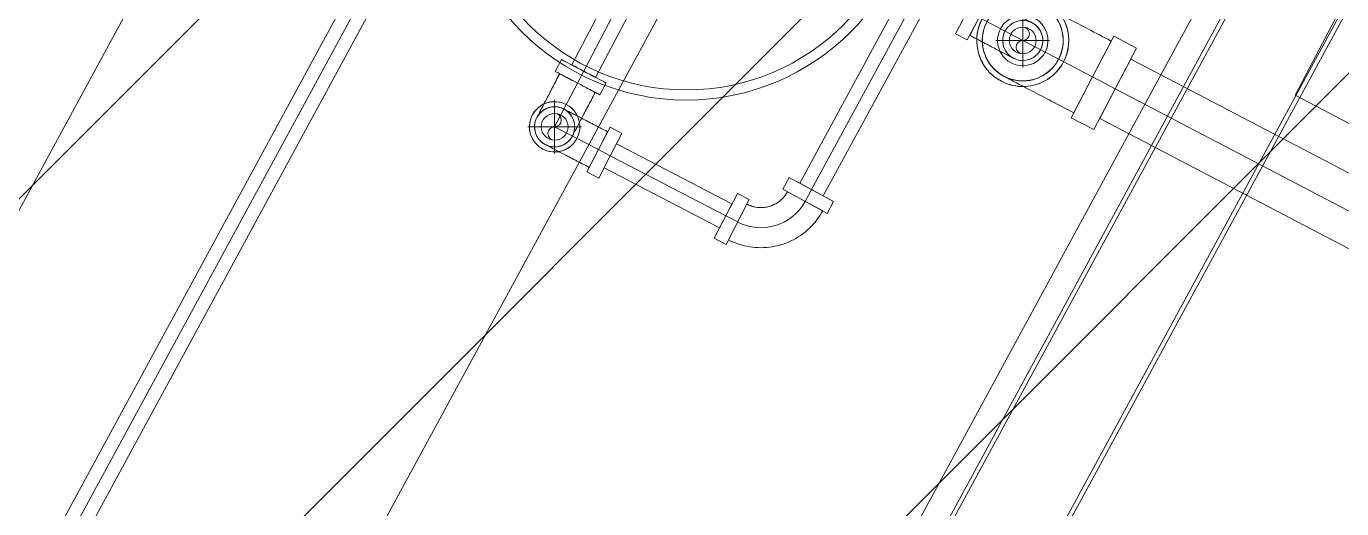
# Model space of a CAD drawing. Header units: metres. Extents: x -207 to 246, y -187 to 169.
# Drawn here: x 11.484 to 12.465, y 98.356 to 98.715 of the extents above; entities that cross this region are included whole.
import ezdxf

# ---------------------------------------------------------------- set-up
doc = ezdxf.new("R2010")
doc.units = ezdxf.units.M
for name, color, linetype, lineweight in [('A-ROOF-PATT', 7, 'Continuous', 9), ('E-ELEC-EQPM', 7, 'Continuous', 9), ('M-EQPM', 7, 'Continuous', 9), ('P-PIPE', 7, 'Continuous', 9), ('P-PIPE-CNTR', 7, 'Continuous', 9), ('S-BEAM', 7, 'Continuous', 9)]:
    doc.layers.add(name, color=color, linetype=linetype, lineweight=lineweight)
doc.layers.add('PR10-ARQ-PL-001-Emplazamiento-C-1_dwg', color=7, linetype='Continuous', lineweight=9, true_color=0x767676)

# ---------------------------------------------------------------- blocks, each defined once
blk = doc.blocks.new('M_HSS Rectangular - 8 x 8 cm-V72-PLANTA SUPERFICIES')
at = {"layer": 'S-BEAM'}
for p, q in [((12.58922, 99.11646), (11.43282, 96.9891)), ((12.5891, 99.10958), (11.43269, 96.98221)), ((11.49739, 96.94704), (12.65379, 99.07441)), ((11.5031, 96.95089), (12.65951, 99.07826))]:
    blk.add_line(p, q, dxfattribs=at)
blk = doc.blocks.new('Plastico - Codo - PL - Codo-V78-PLANTA SUPERFICIES')
at = {"layer": 'P-PIPE'}
for p, q in [((12.19418, 98.74322), (12.18548, 98.72656)), ((12.20305, 98.73859), (12.19418, 98.74322)), ((12.19434, 98.72193), (12.20305, 98.73859)), ((12.20126, 98.73518), (12.19434, 98.72193)), ((12.18548, 98.72656), (12.17677, 98.7099)), ((12.18563, 98.70527), (12.19434, 98.72193)), ((12.19434, 98.72193), (12.18742, 98.70868)), ((12.17677, 98.7099), (12.18563, 98.70527))]:
    blk.add_line(p, q, dxfattribs=at)
at = {"layer": 'P-PIPE', "flags": 128}
for points in [[(12.23389, 98.71813), (12.23387, 98.71814), (12.23379, 98.71818), (12.23366, 98.71825), (12.23348, 98.71835), (12.23324, 98.71847), (12.23296, 98.71862), (12.23262, 98.71879), (12.23224, 98.719), (12.2318, 98.71922), (12.23132, 98.71948), (12.23079, 98.71975), (12.23021, 98.72006), (12.22958, 98.72038), (12.22891, 98.72073), (12.22819, 98.72111), (12.22744, 98.7215), (12.22664, 98.72192), (12.22579, 98.72236), (12.22491, 98.72282), (12.224, 98.7233), (12.22304, 98.7238), (12.22205, 98.72432), (12.22103, 98.72485), (12.21998, 98.7254), (12.21889, 98.72597), (12.21778, 98.72655), (12.21664, 98.72714), (12.21548, 98.72775), (12.21429, 98.72837), (12.21309, 98.729), (12.21186, 98.72964), (12.21062, 98.73029), (12.20936, 98.73095), (12.20809, 98.73161), (12.20681, 98.73228), (12.20552, 98.73296), (12.20422, 98.73363), (12.20292, 98.73431), (12.20162, 98.73499), (12.20126, 98.73518)], [(12.18742, 98.70868), (12.18872, 98.708), (12.19003, 98.70732), (12.19132, 98.70664), (12.19262, 98.70596), (12.1939, 98.70529), (12.19517, 98.70463), (12.19643, 98.70397), (12.19768, 98.70332), (12.19891, 98.70267), (12.20012, 98.70204), (12.20132, 98.70142), (12.20248, 98.70081), (12.20363, 98.70021), (12.20475, 98.69962), (12.20584, 98.69905), (12.2069, 98.6985), (12.20793, 98.69796), (12.20893, 98.69744), (12.2099, 98.69693), (12.21082, 98.69645), (12.21171, 98.69598), (12.21257, 98.69554), (12.21338, 98.69511), (12.21415, 98.69471), (12.21487, 98.69433), (12.21556, 98.69398), (12.21619, 98.69364), (12.21679, 98.69333), (12.21733, 98.69305), (12.21783, 98.69279), (12.21828, 98.69255), (12.21868, 98.69235), (12.21902, 98.69216), (12.21932, 98.69201), (12.21957, 98.69188), (12.21977, 98.69177), (12.21991, 98.6917), (12.22, 98.69165), (12.22004, 98.69163)]]:
    blk.add_lwpolyline(points, dxfattribs=at)
at = {"layer": 'P-PIPE'}
for radius, start, end in [(0.0188, 332.41132, 152.41132), (0.0188, 332.41132, 152.41132), (0.01495, 332.41132, 152.41132), (0.0188, 152.41132, 332.41132), (0.0188, 152.41132, 332.41132), (0.01495, 152.41132, 332.41132)]:
    blk.add_arc((12.22697, 98.70488), radius, start, end, dxfattribs=at)
blk = doc.blocks.new('Plastico - Codo - PL - Codo-2167940-PLANTA SUPERFICIES')
at = {"layer": 'P-PIPE'}
for p, q in [((12.29493, 98.70808), (12.27904, 98.67767)), ((12.31182, 98.69926), (12.29493, 98.70808)), ((12.29301, 98.7044), (12.27904, 98.67767)), ((12.29592, 98.66885), (12.31182, 98.69926)), ((12.27904, 98.67767), (12.26315, 98.64726)), ((12.27904, 98.67767), (12.26507, 98.65094)), ((12.28003, 98.63843), (12.29592, 98.66885)), ((12.26315, 98.64726), (12.28003, 98.63843))]:
    blk.add_line(p, q, dxfattribs=at)
at = {"layer": 'P-PIPE', "flags": 128}
for points in [[(12.20024, 98.71885), (12.20082, 98.71991), (12.20144, 98.72094), (12.2021, 98.72195), (12.2028, 98.72293), (12.20354, 98.72388), (12.20432, 98.7248), (12.20514, 98.72569), (12.20599, 98.72655), (12.20687, 98.72737), (12.20779, 98.72816), (12.20873, 98.7289), (12.20971, 98.72961), (12.21071, 98.73028), (12.21174, 98.73091), (12.21279, 98.7315), (12.21387, 98.73205), (12.21497, 98.73255), (12.21608, 98.73301), (12.21722, 98.73342), (12.21837, 98.73379), (12.21953, 98.73411), (12.2207, 98.73438), (12.22189, 98.73461), (12.22308, 98.73479), (12.22428, 98.73492), (12.22548, 98.73501), (12.22669, 98.73504), (12.2279, 98.73503), (12.2291, 98.73497), (12.2303, 98.73486), (12.2315, 98.7347), (12.23269, 98.7345), (12.23387, 98.73424), (12.23504, 98.73394), (12.23619, 98.7336), (12.23733, 98.73321), (12.23846, 98.73277), (12.23956, 98.73229), (12.24065, 98.73176), (12.24094, 98.73161)], [(12.24094, 98.73161), (12.242, 98.73103), (12.24303, 98.73041), (12.24404, 98.72975), (12.24502, 98.72905), (12.24597, 98.7283), (12.24689, 98.72753), (12.24778, 98.72671), (12.24864, 98.72586), (12.24946, 98.72498), (12.25025, 98.72406), (12.25099, 98.72312), (12.2517, 98.72214), (12.25237, 98.72114), (12.253, 98.72011), (12.25359, 98.71906), (12.25414, 98.71798), (12.25464, 98.71688), (12.2551, 98.71577), (12.25551, 98.71463), (12.25588, 98.71348), (12.2562, 98.71232), (12.25647, 98.71115), (12.2567, 98.70996), (12.25688, 98.70877), (12.25701, 98.70757), (12.2571, 98.70637), (12.25713, 98.70516), (12.25712, 98.70395), (12.25706, 98.70275), (12.25695, 98.70155), (12.25679, 98.70035), (12.25658, 98.69916), (12.25633, 98.69798), (12.25603, 98.69681), (12.25569, 98.69566), (12.2553, 98.69452), (12.25486, 98.69339), (12.25438, 98.69229), (12.25385, 98.6912), (12.2537, 98.69091)], [(12.24094, 98.73161), (12.24098, 98.73159), (12.2411, 98.73153), (12.24131, 98.73142), (12.2416, 98.73126), (12.24198, 98.73107), (12.24243, 98.73083), (12.24297, 98.73055), (12.24358, 98.73023), (12.24428, 98.72987), (12.24505, 98.72946), (12.2459, 98.72902), (12.24682, 98.72854), (12.24782, 98.72802), (12.24889, 98.72746), (12.25003, 98.72686), (12.25124, 98.72623), (12.25252, 98.72556), (12.25386, 98.72486), (12.25527, 98.72413), (12.25673, 98.72336), (12.25825, 98.72256), (12.25983, 98.72174), (12.26146, 98.72089), (12.26315, 98.72001), (12.26487, 98.7191), (12.26665, 98.71818), (12.26847, 98.71723), (12.27032, 98.71626), (12.27221, 98.71527), (12.27414, 98.71426), (12.2761, 98.71324), (12.27808, 98.7122), (12.28009, 98.71116), (12.28211, 98.7101), (12.28416, 98.70903), (12.28622, 98.70795), (12.28829, 98.70687), (12.29036, 98.70579), (12.29245, 98.7047), (12.29301, 98.7044)], [(12.213, 98.67815), (12.21194, 98.67873), (12.21091, 98.67935), (12.2099, 98.68001), (12.20892, 98.68071), (12.20797, 98.68145), (12.20705, 98.68223), (12.20616, 98.68305), (12.2053, 98.6839), (12.20448, 98.68478), (12.20369, 98.6857), (12.20294, 98.68664), (12.20223, 98.68762), (12.20156, 98.68862), (12.20093, 98.68965), (12.20035, 98.6907), (12.1998, 98.69178), (12.1993, 98.69288), (12.19884, 98.69399), (12.19843, 98.69513), (12.19806, 98.69628), (12.19774, 98.69744), (12.19747, 98.69861), (12.19724, 98.6998), (12.19706, 98.70099), (12.19693, 98.70219), (12.19684, 98.70339), (12.19681, 98.7046), (12.19682, 98.70581), (12.19688, 98.70701), (12.19699, 98.70821), (12.19715, 98.70941), (12.19735, 98.7106), (12.19761, 98.71178), (12.19791, 98.71295), (12.19825, 98.7141), (12.19864, 98.71524), (12.19908, 98.71637), (12.19956, 98.71747), (12.20009, 98.71856), (12.20024, 98.71885)], [(12.2537, 98.69091), (12.25312, 98.68985), (12.2525, 98.68882), (12.25184, 98.68781), (12.25114, 98.68683), (12.25039, 98.68588), (12.24962, 98.68496), (12.2488, 98.68407), (12.24795, 98.68321), (12.24707, 98.68239), (12.24615, 98.6816), (12.24521, 98.68085), (12.24423, 98.68014), (12.24323, 98.67947), (12.2422, 98.67884), (12.24115, 98.67826), (12.24007, 98.67771), (12.23897, 98.67721), (12.23786, 98.67675), (12.23672, 98.67634), (12.23557, 98.67597), (12.23441, 98.67565), (12.23324, 98.67538), (12.23205, 98.67515), (12.23086, 98.67497), (12.22966, 98.67484), (12.22846, 98.67475), (12.22725, 98.67472), (12.22604, 98.67473), (12.22484, 98.67479), (12.22364, 98.6749), (12.22244, 98.67506), (12.22125, 98.67526), (12.22007, 98.67552), (12.2189, 98.67582), (12.21775, 98.67616), (12.21661, 98.67655), (12.21548, 98.67699), (12.21438, 98.67747), (12.21329, 98.678), (12.213, 98.67815)], [(12.26507, 98.65094), (12.26299, 98.65203), (12.26091, 98.65311), (12.25884, 98.6542), (12.25677, 98.65527), (12.25473, 98.65634), (12.25269, 98.65741), (12.25068, 98.65846), (12.24869, 98.6595), (12.24673, 98.66052), (12.24479, 98.66153), (12.24289, 98.66253), (12.24103, 98.6635), (12.2392, 98.66446), (12.23741, 98.66539), (12.23567, 98.6663), (12.23397, 98.66719), (12.23233, 98.66805), (12.23074, 98.66888), (12.2292, 98.66968), (12.22772, 98.67046), (12.2263, 98.6712), (12.22494, 98.67191), (12.22364, 98.67259), (12.22242, 98.67323), (12.22126, 98.67383), (12.22017, 98.6744), (12.21915, 98.67493), (12.2182, 98.67543), (12.21733, 98.67588), (12.21654, 98.6763), (12.21582, 98.67667), (12.21519, 98.677), (12.21463, 98.6773), (12.21415, 98.67754), (12.21376, 98.67775), (12.21345, 98.67791), (12.21321, 98.67803), (12.21307, 98.67811), (12.213, 98.67814)]]:
    blk.add_lwpolyline(points, dxfattribs=at)
at = {"layer": 'P-PIPE'}
for radius, start, end in [(0.03432, 332.41132, 152.41132), (0.03432, 332.41132, 152.41132), (0.03016, 332.41132, 152.41132), (0.03432, 152.41132, 332.41132), (0.03432, 152.41132, 332.41132), (0.03016, 152.41132, 332.41132)]:
    blk.add_arc((12.22697, 98.70488), radius, start, end, dxfattribs=at)
blk = doc.blocks.new('Plastico - Reducción - PL - Reducción-2167946-PLANTA SUPERFICIES')
at = {"layer": 'P-PIPE'}
for radius, start, end in [(0.03432, 62.41132, 242.41132), (0.03432, 62.41132, 242.41132), (0.03016, 62.41132, 242.41132), (0.03432, 242.41132, 62.41132), (0.03432, 242.41132, 62.41132), (0.03016, 242.41132, 62.41132), (0.0188, 332.41132, 152.41132), (0.0188, 332.41132, 152.41132), (0.01495, 62.41132, 242.41132), (0.01495, 242.41132, 62.41132), (0.0188, 152.41132, 332.41132), (0.0188, 152.41132, 332.41132)]:
    blk.add_arc((12.22697, 98.70488), radius, start, end, dxfattribs=at)
blk = doc.blocks.new('Plastico - Codo - PL - Codo-V76-PLANTA SUPERFICIES')
at = {"layer": 'P-PIPE'}
for p, q in [((11.87105, 98.91207), (11.86234, 98.89541)), ((11.86926, 98.90866), (11.86234, 98.89541)), ((11.87991, 98.90744), (11.87105, 98.91207)), ((11.8712, 98.89078), (11.87991, 98.90744)), ((11.86234, 98.89541), (11.85363, 98.87875)), ((11.86234, 98.89541), (11.85542, 98.88216)), ((11.8625, 98.87412), (11.8712, 98.89078)), ((11.85363, 98.87875), (11.8625, 98.87412))]:
    blk.add_line(p, q, dxfattribs=at)
at = {"layer": 'P-PIPE', "flags": 128}
for points in [[(11.81646, 98.91938), (11.81675, 98.91991), (11.81706, 98.92042), (11.81739, 98.92092), (11.81774, 98.92141), (11.8181, 98.92188), (11.81849, 98.92233), (11.81889, 98.92278), (11.81931, 98.9232), (11.81975, 98.92361), (11.8202, 98.924), (11.82067, 98.92437), (11.82116, 98.92472), (11.82165, 98.92505), (11.82216, 98.92536), (11.82269, 98.92566), (11.82322, 98.92593), (11.82376, 98.92618), (11.82432, 98.9264), (11.82488, 98.92661), (11.82545, 98.92679), (11.82602, 98.92695), (11.82661, 98.92708), (11.82719, 98.9272), (11.82779, 98.92729), (11.82838, 98.92735), (11.82898, 98.92739), (11.82957, 98.92741), (11.83017, 98.9274), (11.83077, 98.92737), (11.83136, 98.92732), (11.83196, 98.92724), (11.83255, 98.92714), (11.83313, 98.92701), (11.83371, 98.92687), (11.83428, 98.92669), (11.83485, 98.9265), (11.83541, 98.92628), (11.83595, 98.92604), (11.83649, 98.92578), (11.83664, 98.92571)], [(11.83664, 98.92571), (11.83716, 98.92542), (11.83767, 98.92511), (11.83817, 98.92479), (11.83866, 98.92444), (11.83913, 98.92407), (11.83959, 98.92368), (11.84003, 98.92328), (11.84045, 98.92286), (11.84086, 98.92242), (11.84125, 98.92197), (11.84162, 98.9215), (11.84197, 98.92102), (11.84231, 98.92052), (11.84262, 98.92001), (11.84291, 98.91949), (11.84318, 98.91895), (11.84343, 98.91841), (11.84366, 98.91786), (11.84386, 98.91729), (11.84404, 98.91672), (11.8442, 98.91615), (11.84434, 98.91557), (11.84445, 98.91498), (11.84454, 98.91439), (11.8446, 98.91379), (11.84464, 98.9132), (11.84466, 98.9126), (11.84466, 98.912), (11.84463, 98.9114), (11.84457, 98.91081), (11.84449, 98.91022), (11.84439, 98.90963), (11.84427, 98.90904), (11.84412, 98.90846), (11.84395, 98.90789), (11.84375, 98.90732), (11.84354, 98.90677), (11.8433, 98.90622), (11.84304, 98.90568), (11.84296, 98.90554)], [(11.83664, 98.92571), (11.83666, 98.9257), (11.83674, 98.92566), (11.83687, 98.92559), (11.83705, 98.92549), (11.83729, 98.92537), (11.83757, 98.92522), (11.83791, 98.92505), (11.83829, 98.92484), (11.83873, 98.92462), (11.83921, 98.92436), (11.83974, 98.92409), (11.84032, 98.92378), (11.84095, 98.92346), (11.84162, 98.92311), (11.84234, 98.92273), (11.84309, 98.92234), (11.84389, 98.92192), (11.84473, 98.92148), (11.84561, 98.92102), (11.84653, 98.92054), (11.84749, 98.92004), (11.84848, 98.91952), (11.8495, 98.91899), (11.85055, 98.91844), (11.85164, 98.91787), (11.85275, 98.91729), (11.85389, 98.9167), (11.85505, 98.91609), (11.85623, 98.91547), (11.85744, 98.91484), (11.85867, 98.9142), (11.85991, 98.91355), (11.86117, 98.91289), (11.86244, 98.91223), (11.86372, 98.91156), (11.86501, 98.91088), (11.86631, 98.91021), (11.86761, 98.90953), (11.86891, 98.90884), (11.86926, 98.90866)], [(11.82279, 98.89921), (11.82226, 98.8995), (11.82175, 98.89981), (11.82125, 98.90013), (11.82077, 98.90048), (11.82029, 98.90085), (11.81984, 98.90124), (11.8194, 98.90164), (11.81897, 98.90206), (11.81857, 98.9025), (11.81818, 98.90295), (11.8178, 98.90342), (11.81745, 98.9039), (11.81712, 98.9044), (11.81681, 98.90491), (11.81652, 98.90543), (11.81625, 98.90597), (11.816, 98.90651), (11.81577, 98.90706), (11.81557, 98.90763), (11.81538, 98.9082), (11.81522, 98.90877), (11.81509, 98.90935), (11.81498, 98.90994), (11.81489, 98.91053), (11.81482, 98.91113), (11.81478, 98.91172), (11.81476, 98.91232), (11.81477, 98.91292), (11.8148, 98.91352), (11.81485, 98.91411), (11.81493, 98.9147), (11.81503, 98.91529), (11.81516, 98.91588), (11.81531, 98.91646), (11.81548, 98.91703), (11.81567, 98.9176), (11.81589, 98.91815), (11.81613, 98.9187), (11.81639, 98.91924), (11.81646, 98.91938)], [(11.84296, 98.90554), (11.84268, 98.90501), (11.84237, 98.9045), (11.84204, 98.904), (11.84169, 98.90351), (11.84132, 98.90304), (11.84094, 98.90259), (11.84053, 98.90214), (11.84011, 98.90172), (11.83967, 98.90131), (11.83922, 98.90092), (11.83875, 98.90055), (11.83827, 98.9002), (11.83777, 98.89987), (11.83726, 98.89956), (11.83674, 98.89926), (11.83621, 98.89899), (11.83566, 98.89874), (11.83511, 98.89852), (11.83455, 98.89831), (11.83398, 98.89813), (11.8334, 98.89797), (11.83282, 98.89784), (11.83223, 98.89772), (11.83164, 98.89763), (11.83105, 98.89757), (11.83045, 98.89753), (11.82985, 98.89751), (11.82925, 98.89752), (11.82866, 98.89755), (11.82806, 98.8976), (11.82747, 98.89768), (11.82688, 98.89778), (11.82629, 98.89791), (11.82571, 98.89805), (11.82514, 98.89823), (11.82458, 98.89842), (11.82402, 98.89864), (11.82347, 98.89888), (11.82293, 98.89914), (11.82279, 98.89921)], [(11.85542, 98.88216), (11.85411, 98.88284), (11.85281, 98.88352), (11.85151, 98.8842), (11.85022, 98.88488), (11.84894, 98.88555), (11.84766, 98.88621), (11.8464, 98.88687), (11.84515, 98.88752), (11.84392, 98.88817), (11.84271, 98.8888), (11.84152, 98.88942), (11.84035, 98.89003), (11.83921, 98.89063), (11.83809, 98.89122), (11.83699, 98.89179), (11.83593, 98.89234), (11.8349, 98.89288), (11.8339, 98.8934), (11.83294, 98.89391), (11.83201, 98.89439), (11.83112, 98.89486), (11.83027, 98.8953), (11.82946, 98.89573), (11.82869, 98.89613), (11.82796, 98.89651), (11.82728, 98.89686), (11.82664, 98.8972), (11.82605, 98.89751), (11.8255, 98.89779), (11.82501, 98.89805), (11.82456, 98.89829), (11.82416, 98.89849), (11.82381, 98.89868), (11.82351, 98.89883), (11.82326, 98.89896), (11.82307, 98.89906), (11.82292, 98.89914), (11.82283, 98.89919), (11.82279, 98.89921)]]:
    blk.add_lwpolyline(points, dxfattribs=at)
at = {"layer": 'P-PIPE'}
for radius, start, end in [(0.0188, 332.41132, 152.41132), (0.0188, 332.41132, 152.41132), (0.01495, 332.41132, 152.41132), (0.0188, 152.41132, 332.41132), (0.0188, 152.41132, 332.41132), (0.01495, 152.41132, 332.41132)]:
    blk.add_arc((11.82971, 98.91246), radius, start, end, dxfattribs=at)
blk = doc.blocks.new('Plastico - Codo - PL - Codo-2167767-PLANTA SUPERFICIES')
at = {"layer": 'P-PIPE'}
for p, q in [((-0.01792, 0.04716), (-0.01811, 0.03716)), ((0.01968, 0.04645), (-0.01792, 0.04716)), ((0.01968, 0.04645), (-0.01792, 0.04716)), ((0.01949, 0.03645), (0.01968, 0.04645)), ((-0.01811, 0.03716), (0.01949, 0.03645)), ((-0.01811, 0.03716), (0.01949, 0.03645)), ((-0.01426, 0.03709), (0.01564, 0.03653)), ((-0.01426, 0.03709), (0.01564, 0.03653)), ((-0.03681, 0.0188), (-0.04681, 0.0188)), ((-0.04681, 0.0188), (-0.04681, -0.0188)), ((-0.04681, 0.0188), (-0.04681, -0.0188)), ((-0.03681, -0.0188), (-0.03681, 0.0188)), ((-0.03681, -0.0188), (-0.03681, 0.0188)), ((-0.03681, 0.01495), (-0.03681, -0.01495)), ((-0.03681, 0.01495), (-0.03681, -0.01495)), ((-0.04681, -0.0188), (-0.03681, -0.0188))]:
    blk.add_line(p, q, dxfattribs=at)
at = {"layer": 'P-PIPE', "flags": 128}
for points in [[(-0.01426, 0.03709), (-0.01429, 0.03619), (-0.01436, 0.03529), (-0.01447, 0.03439), (-0.01461, 0.0335), (-0.01479, 0.03262), (-0.015, 0.03174), (-0.01525, 0.03087), (-0.01553, 0.03001), (-0.01585, 0.02917), (-0.0162, 0.02834), (-0.01659, 0.02752), (-0.017, 0.02672), (-0.01745, 0.02594), (-0.01793, 0.02517), (-0.01844, 0.02443), (-0.01897, 0.0237), (-0.01954, 0.023), (-0.02013, 0.02232), (-0.02076, 0.02166), (-0.0214, 0.02103), (-0.02207, 0.02043), (-0.02277, 0.01986), (-0.02349, 0.01931), (-0.02422, 0.01879), (-0.02498, 0.0183), (-0.02576, 0.01784), (-0.02656, 0.01742), (-0.02737, 0.01702), (-0.02819, 0.01666), (-0.02903, 0.01633), (-0.02989, 0.01604), (-0.03075, 0.01578), (-0.03163, 0.01555), (-0.03251, 0.01536), (-0.0334, 0.01521), (-0.03429, 0.01509), (-0.03519, 0.01501), (-0.03609, 0.01496), (-0.03681, 0.01495)], [(-0.03681, -0.01495), (-0.03472, -0.01491), (-0.03262, -0.01478), (-0.03053, -0.01457), (-0.02846, -0.01428), (-0.02639, -0.0139), (-0.02434, -0.01345), (-0.02232, -0.01291), (-0.02031, -0.01229), (-0.01833, -0.01159), (-0.01638, -0.01081), (-0.01447, -0.00995), (-0.01259, -0.00902), (-0.01075, -0.00802), (-0.00895, -0.00694), (-0.00719, -0.00579), (-0.00548, -0.00457), (-0.00383, -0.00328), (-0.00222, -0.00193), (-0.00067, -0.00051), (0.00082, 0.00096), (0.00225, 0.0025), (0.00362, 0.00409), (0.00492, 0.00573), (0.00616, 0.00742), (0.00733, 0.00917), (0.00843, 0.01095), (0.00945, 0.01278), (0.01041, 0.01466), (0.01128, 0.01656), (0.01208, 0.0185), (0.0128, 0.02047), (0.01345, 0.02247), (0.01401, 0.02449), (0.01449, 0.02653), (0.01488, 0.02859), (0.0152, 0.03067), (0.01543, 0.03275), (0.01558, 0.03485), (0.01564, 0.03653)]]:
    blk.add_lwpolyline(points, dxfattribs=at)
blk = doc.blocks.new('Mod-Gen-Bomba Oxig - Mod-Gen-Bomba Oxig-2171618-PLANTA SUPERFICIES')
at = {"layer": 'M-EQPM'}
for radius, start, end in [(0.17353, 360, 180), (0.17353, 360, 180), (0.16598, 360, 180), (0.16598, 360, 180), (0.04353, 360, 180), (0.04353, 360, 180), (0.17353, 180, 360), (0.17353, 180, 360), (0.16598, 180, 360), (0.16598, 180, 360), (0.04353, 180, 360), (0.04353, 180, 360)]:
    blk.add_arc((0, 0), radius, start, end, dxfattribs=at)
blk = doc.blocks.new('Plastico - Codo - PL - Codo-2171713-PLANTA SUPERFICIES')
at = {"layer": 'P-PIPE'}
for p, q in [((11.88285, 98.69072), (11.87822, 98.68186)), ((11.91154, 98.66444), (11.91617, 98.67331))]:
    blk.add_line(p, q, dxfattribs=at)
at = {"layer": 'P-PIPE', "flags": 128}
for points in [[(11.88163, 98.68007), (11.88095, 98.67877), (11.88027, 98.67747), (11.87959, 98.67617), (11.87892, 98.67488), (11.87825, 98.6736), (11.87758, 98.67233), (11.87692, 98.67107), (11.87627, 98.66982), (11.87563, 98.66859), (11.875, 98.66738), (11.87437, 98.66619), (11.87376, 98.66502), (11.87317, 98.66388), (11.87258, 98.66276), (11.87201, 98.66167), (11.87146, 98.6606), (11.87092, 98.65957), (11.8704, 98.65858), (11.86989, 98.65761), (11.86941, 98.65668), (11.86894, 98.65579), (11.8685, 98.65494), (11.86807, 98.65413), (11.86767, 98.65336), (11.86729, 98.65263), (11.86693, 98.65195), (11.8666, 98.65131), (11.86629, 98.65072), (11.866, 98.65017), (11.86574, 98.64967), (11.86551, 98.64923), (11.8653, 98.64883), (11.86512, 98.64848), (11.86496, 98.64818), (11.86483, 98.64793), (11.86473, 98.64773), (11.86465, 98.64758), (11.8646, 98.64749), (11.86458, 98.64745)], [(11.89108, 98.6336), (11.89109, 98.63363), (11.89114, 98.6337), (11.8912, 98.63383), (11.8913, 98.63402), (11.89142, 98.63425), (11.89157, 98.63453), (11.89174, 98.63487), (11.89195, 98.63525), (11.89217, 98.63569), (11.89242, 98.63617), (11.8927, 98.6367), (11.89301, 98.63728), (11.89333, 98.63791), (11.89368, 98.63858), (11.89406, 98.63929), (11.89445, 98.64005), (11.89487, 98.64085), (11.89531, 98.64169), (11.89577, 98.64257), (11.89625, 98.64348), (11.89674, 98.64444), (11.89726, 98.64543), (11.89779, 98.64645), (11.89834, 98.6475), (11.89891, 98.64858), (11.89949, 98.64969), (11.90008, 98.65083), (11.90069, 98.65199), (11.90131, 98.65318), (11.90194, 98.65438), (11.90258, 98.65561), (11.90323, 98.65685), (11.90388, 98.6581), (11.90455, 98.65937), (11.90522, 98.66065), (11.90589, 98.66194), (11.90657, 98.66324), (11.90725, 98.66454), (11.90793, 98.66584), (11.90813, 98.66623)]]:
    blk.add_lwpolyline(points, dxfattribs=at)
at = {"layer": 'P-PIPE'}
for radius, start, end in [(0.0188, 62.41132, 242.41132), (0.0188, 62.41132, 242.41132), (0.01495, 62.41132, 242.41132), (0.0188, 242.41132, 62.41132), (0.0188, 242.41132, 62.41132), (0.01495, 242.41132, 62.41132)]:
    blk.add_arc((11.87783, 98.64052), radius, start, end, dxfattribs=at)
for centre, major_axis, start_param, end_param in [((11.89951, 98.68201), (-0.01666, 0.00871), 4.712389, 7.853982), ((11.89488, 98.67315), (-0.01666, 0.00871), 4.712389, 7.853982), ((11.89488, 98.67315), (-0.01325, 0.00692), 4.712389, 7.853982), ((11.89951, 98.68201), (-0.01666, 0.00871), 1.570796, 4.712389), ((11.89488, 98.67315), (-0.01325, 0.00692), 1.570796, 4.712389), ((11.89488, 98.67315), (-0.01666, 0.00871), 1.570796, 4.712389)]:
    blk.add_ellipse(centre, major_axis=major_axis, ratio=0.001109, start_param=start_param, end_param=end_param, dxfattribs=at)
blk = doc.blocks.new('Mod-Gen-Tablero electrico 01 - Mod-Gen-Tablero electrico 01-2181935-PLANTA SUPERFICIES')
at = {"layer": 'E-ELEC-EQPM'}
for p, q in [((0.14762, 0), (-0.14762, 0)), ((-0.14762, 0), (0.14762, 0)), ((-0.14762, 0), (-0.14762, -0.2)), ((-0.14762, 0), (-0.14762, -0.2)), ((0.14762, -0.2), (0.14762, 0)), ((0.14762, 0), (0.14762, -0.2)), ((0.14762, -0.2), (-0.14762, -0.2)), ((-0.14762, -0.2), (0.14762, -0.2)), ((-0.09338, -0.2), (-0.0654, -0.2)), ((-0.06338, -0.2), (-0.0354, -0.2)), ((0.03833, -0.2), (0.06631, -0.2)), ((0.06833, -0.2), (0.09631, -0.2))]:
    blk.add_line(p, q, dxfattribs=at)
blk = doc.blocks.new('YADRAN_LASQUEMAS_ARQ_MO_006_E02_rvt-1-PLANTA SUPERFICIES')
at = {"layer": 'A-ROOF-PATT', "true_color": 0x008040}
h = blk.add_hatch(dxfattribs=at)
h.set_pattern_fill('FP_66', color=116, style=0, pattern_type=2)
h.set_pattern_definition([(241.477, (-33.576, 19.343), (0.3075189, -0.167129), [])])
h.paths.add_polyline_path([(13.59611, 95.63967), (14.80632, 97.86641), (10.40577, 100.25805), (9.63371, 98.8375), (9.67519, 98.84365), (9.79075, 98.84365), (9.79075, 97.70784), (9.85962, 97.67041), (10.96967, 97.67041), (10.96399, 97.55485), (10.94701, 97.44041), (10.9189, 97.32819), (10.87993, 97.21925), (10.84103, 97.13702), (10.96967, 97.06711)])
at = {"layer": 'P-PIPE'}
for p, q in [((12.29278, 99.02571), (12.06061, 98.59851)), ((12.07818, 98.58896), (12.31036, 99.01616)), ((11.95068, 98.80153), (11.89065, 98.68665)), ((11.90837, 98.67738), (11.9684, 98.79226)), ((11.74297, 98.77379), (11.23592, 97.84083)), ((11.25349, 97.83128), (11.76054, 98.76424)), ((12.3075, 98.69101), (12.29592, 98.66885)), ((12.3075, 98.69101), (12.29592, 98.66885)), ((12.8309, 98.41751), (12.3075, 98.69101)), ((12.29592, 98.66885), (12.28435, 98.64669)), ((12.29592, 98.66885), (12.28435, 98.64669)), ((12.28435, 98.64669), (12.80774, 98.3732)), ((11.92399, 98.62782), (11.91937, 98.61894)), ((11.92399, 98.62782), (11.91937, 98.61894)), ((12.01011, 98.58306), (11.92399, 98.62782)), ((11.91937, 98.61894), (11.91476, 98.61007)), ((11.91937, 98.61894), (11.91476, 98.61007)), ((11.91476, 98.61007), (12.00088, 98.56531)), ((12.06061, 98.59851), (12.06939, 98.59374)), ((12.06061, 98.59851), (12.06939, 98.59374)), ((12.06939, 98.59374), (12.07818, 98.58896)), ((12.06939, 98.59374), (12.07818, 98.58896)), ((12.0055, 98.57418), (12.01011, 98.58306)), ((12.0055, 98.57418), (12.01011, 98.58306)), ((12.00088, 98.56531), (12.0055, 98.57418)), ((12.00088, 98.56531), (12.0055, 98.57418))]:
    blk.add_line(p, q, dxfattribs=at)
at = {"layer": 'P-PIPE', "color": 96, "true_color": 0x007f00}
for centre, radius, start, end in [((12.22697, 98.70488), 0.01, 0, 180), ((12.22697, 98.70988), 0.005, 270, 90), ((12.22697, 98.70488), 0.01, 180, 0), ((12.22697, 98.69988), 0.005, 90, 270), ((11.87783, 98.64052), 0.01, 0, 180), ((11.87783, 98.64552), 0.005, 270, 90), ((11.87783, 98.64052), 0.01, 180, 0), ((11.87783, 98.63552), 0.005, 90, 270)]:
    blk.add_arc(centre, radius, start, end, dxfattribs=at)
at = {"layer": 'P-PIPE'}
for start_param, end_param in [(4.712389, 6.283185), (0, 1.570796), (1.570796, 3.141593), (3.141593, 4.712389)]:
    blk.add_ellipse((11.89951, 98.68201), major_axis=(-0.00886, 0.00463), ratio=0.00109, start_param=start_param, end_param=end_param, dxfattribs=at)
at = {"layer": 'P-PIPE-CNTR'}
for p, q in [((12.06939, 98.59374), (12.30157, 99.02094)), ((12.06939, 98.59374), (12.30157, 99.02094)), ((11.89951, 98.68201), (11.95954, 98.79689)), ((11.89951, 98.68201), (11.95954, 98.79689)), ((11.75175, 98.76902), (11.2447, 97.83606)), ((11.75175, 98.76902), (11.2447, 97.83606)), ((12.22697, 98.70488), (12.19434, 98.72193)), ((12.22697, 98.68488), (12.22697, 98.72488)), ((12.20697, 98.70488), (12.24697, 98.70488)), ((12.22697, 98.70488), (12.27904, 98.67767)), ((11.89488, 98.67315), (11.89951, 98.68201)), ((11.89488, 98.67315), (11.87783, 98.64052)), ((12.27904, 98.67767), (12.29592, 98.66885)), ((12.29592, 98.66885), (12.81932, 98.39535)), ((12.29592, 98.66885), (12.81932, 98.39535)), ((11.87783, 98.62052), (11.87783, 98.66052)), ((11.85783, 98.64052), (11.89783, 98.64052)), ((11.87783, 98.64052), (11.9105, 98.62355)), ((11.9105, 98.62355), (11.91937, 98.61894)), ((11.91937, 98.61894), (12.0055, 98.57418)), ((11.91937, 98.61894), (12.0055, 98.57418)), ((12.06462, 98.58495), (12.06939, 98.59374)), ((12.0055, 98.57418), (12.01437, 98.56958))]:
    blk.add_line(p, q, dxfattribs=at)
blk.add_arc((12.03166, 98.60286), 0.03751, 242.55198, 331.47654, dxfattribs=at)
at = {"layer": 'E-ELEC-EQPM', "lineweight": 9, "rotation": 332.3641115760517}
blk.add_blockref('Mod-Gen-Tablero electrico 01 - Mod-Gen-Tablero electrico 01-2181935-PLANTA SUPERFICIES', (12.65378, 98.77275), dxfattribs=at)
at = {"layer": 'M-EQPM', "lineweight": 9}
blk.add_blockref('Mod-Gen-Bomba Oxig - Mod-Gen-Bomba Oxig-2171618-PLANTA SUPERFICIES', (11.97601, 98.83402), dxfattribs=at)
at = {"layer": 'P-PIPE', "lineweight": 9}
for name in ['Plastico - Codo - PL - Codo-V78-PLANTA SUPERFICIES', 'Plastico - Codo - PL - Codo-2167940-PLANTA SUPERFICIES', 'Plastico - Reducción - PL - Reducción-2167946-PLANTA SUPERFICIES', 'Plastico - Codo - PL - Codo-2171713-PLANTA SUPERFICIES']:
    blk.add_blockref(name, (0, 0), dxfattribs=at)
for name, p, rotation in [('Plastico - Codo - PL - Codo-V76-PLANTA SUPERFICIES', (0.29098, -0.30068), 0.1406602251848681), ('Plastico - Codo - PL - Codo-2167767-PLANTA SUPERFICIES', (12.04704, 98.55261), 332.5519849397865)]:
    blk.add_blockref(name, p, dxfattribs=dict(at, rotation=rotation))
at = {"layer": 'S-BEAM', "lineweight": 9}
blk.add_blockref('M_HSS Rectangular - 8 x 8 cm-V72-PLANTA SUPERFICIES', (0, 0), dxfattribs=at)
blk = doc.blocks.new('PR10-ARQ-PL-001-Emplazamiento-C-1_dwg-674643-PLANTA SUPERFICIES')
at = {"lineweight": 9, "true_color": 0x0000ff}
h = blk.add_hatch(dxfattribs=at)
h.set_pattern_fill('FP_4', color=5, style=0, pattern_type=2)
h.set_pattern_definition([(45, (0, 0), (-0.2245064, 0.2245064), [])])
h.paths.add_polyline_path([(9.79075, 97.67041), (9.78188, 97.67041), (9.7452, 97.6124), (9.79075, 97.58829)])
h.paths.add_polyline_path([(14.752, 94.9625), (16.0509, 97.4952), (11.1803, 99.8818), (9.79075, 97.67041), (10.96967, 97.67041), (10.96399, 97.55485), (10.94701, 97.44041), (10.9189, 97.32819), (10.87993, 97.21925), (10.79558, 97.05647), (13.56851, 95.58888)])

msp = doc.modelspace()

# ---------------------------------------------------------------- block references
at = {"lineweight": 5}
msp.add_blockref('YADRAN_LASQUEMAS_ARQ_MO_006_E02_rvt-1-PLANTA SUPERFICIES', (0, 0), dxfattribs=at)
at = {"layer": 'PR10-ARQ-PL-001-Emplazamiento-C-1_dwg', "color": 7}
msp.add_blockref('PR10-ARQ-PL-001-Emplazamiento-C-1_dwg-674643-PLANTA SUPERFICIES', (0, 0), dxfattribs=at)

doc.saveas('drawing.dxf')
